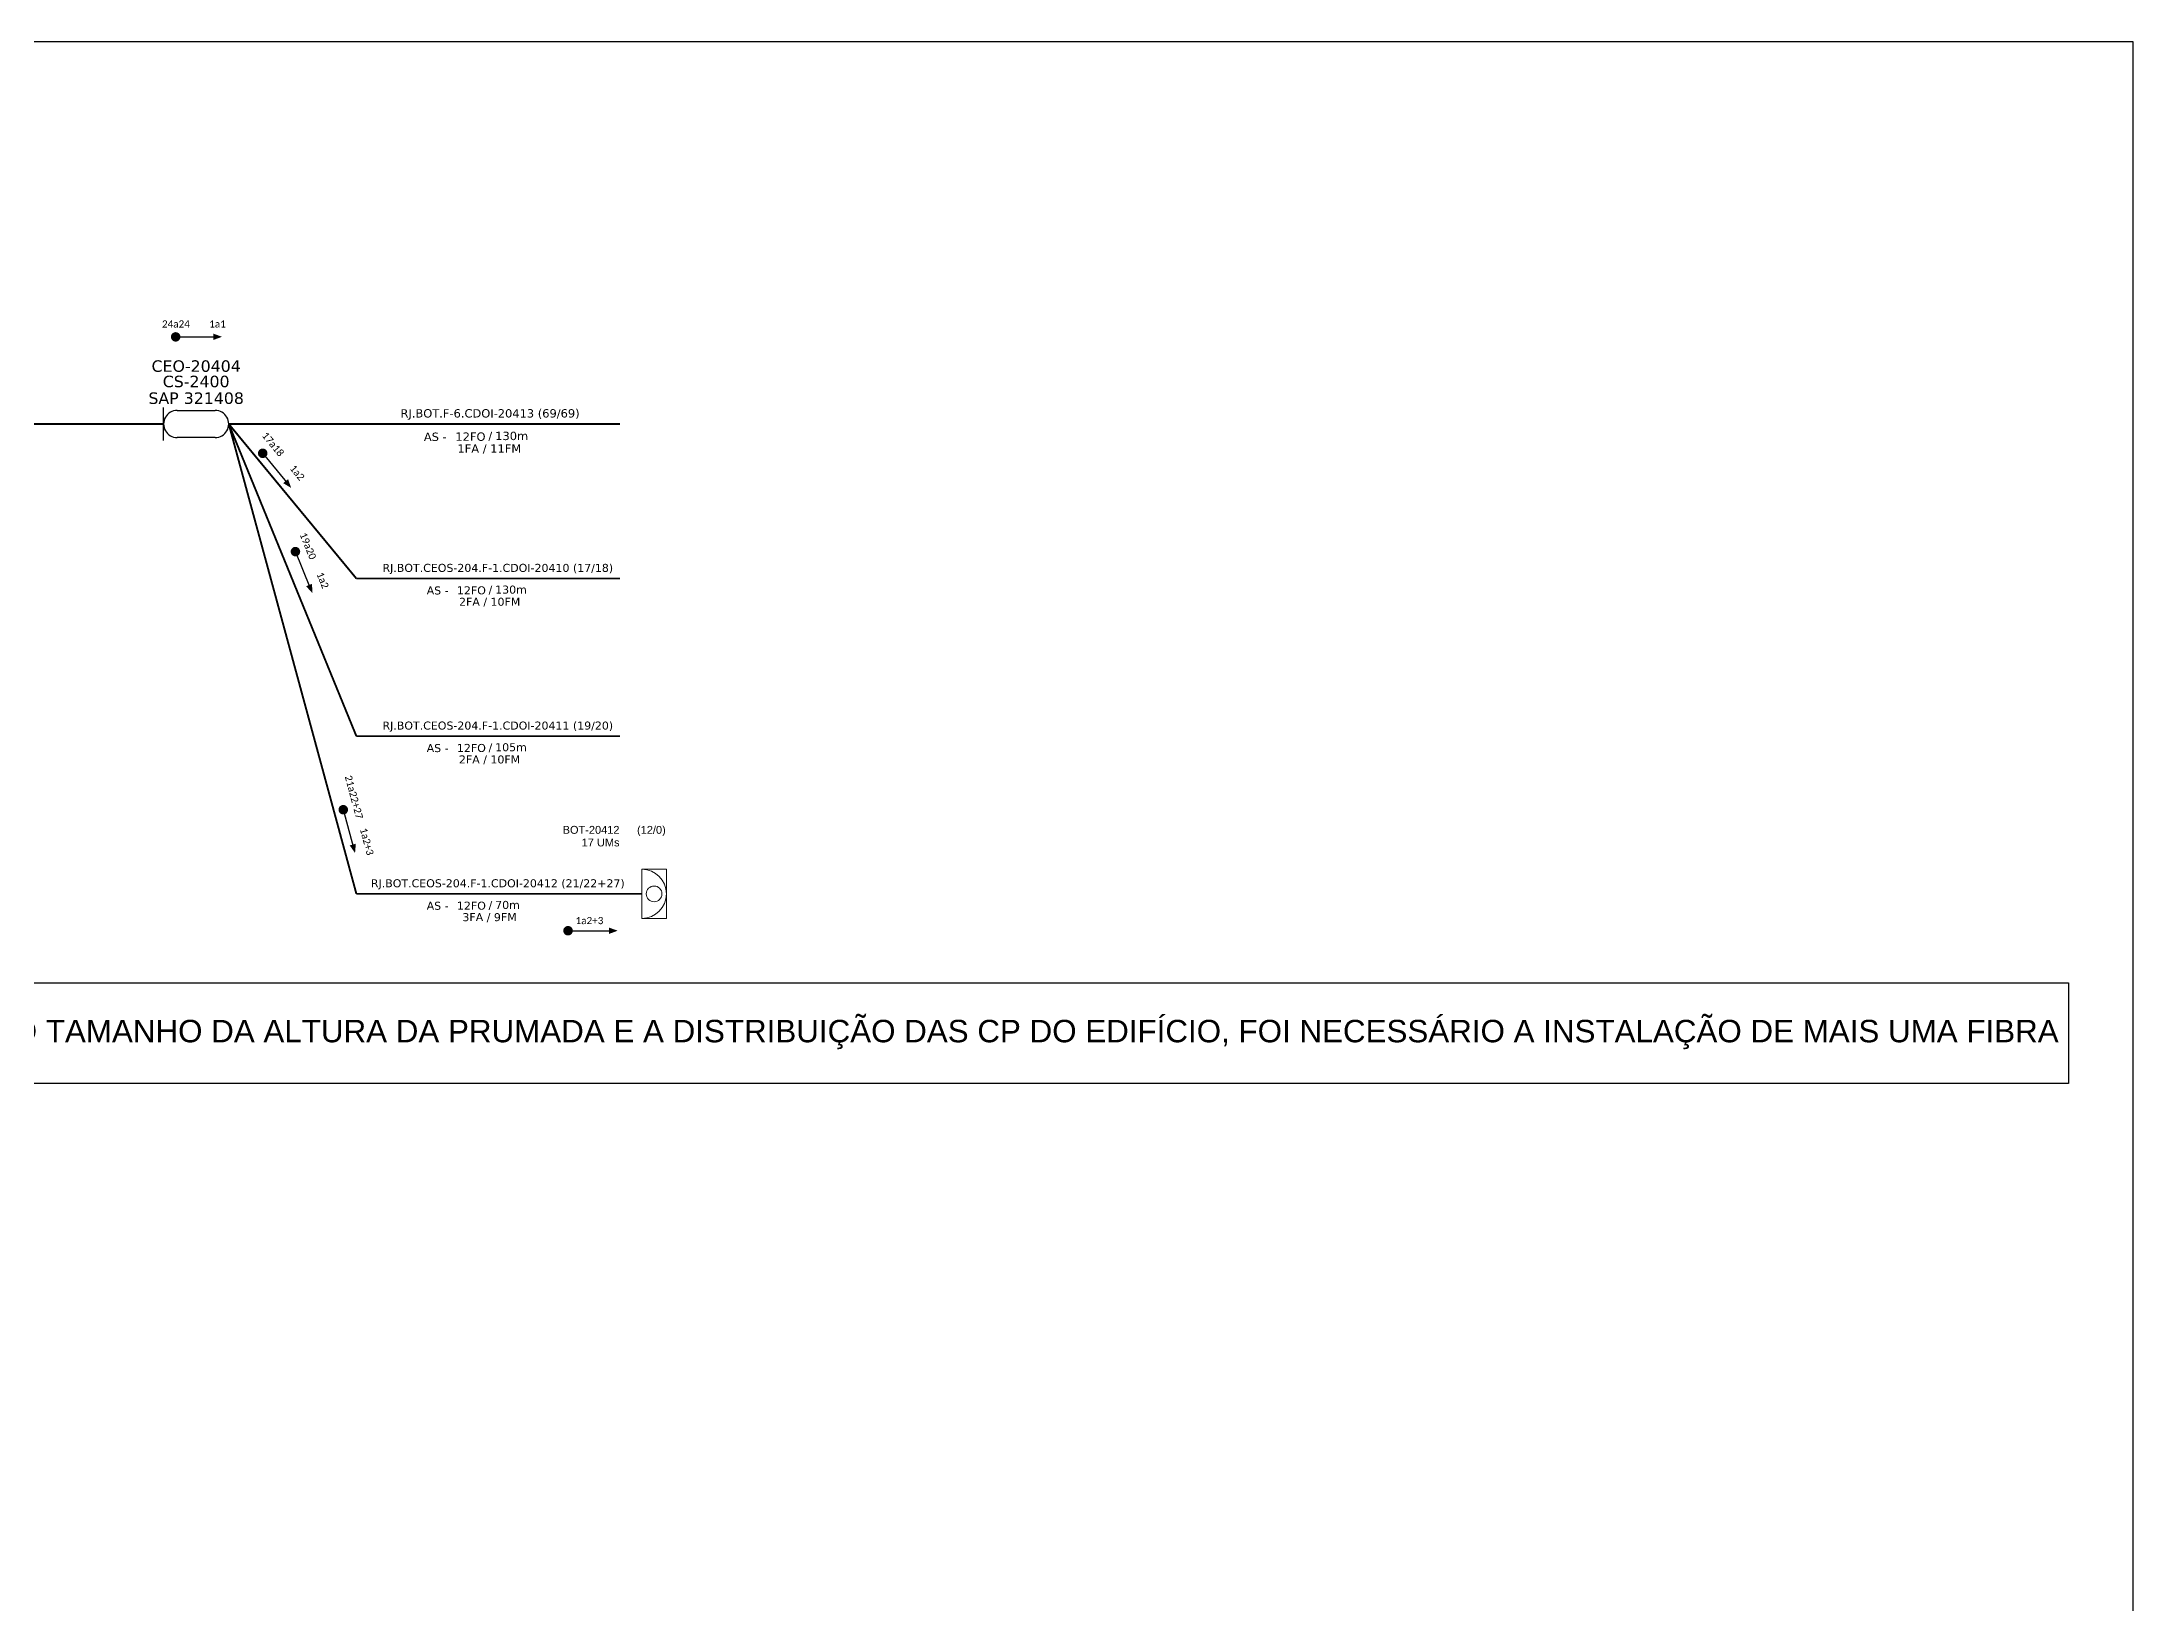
# Model space of a CAD drawing. Header units: metres. Extents: x -1286 to 457, y -500 to 94.
# Drawn here: x -817.9 to -445.1, y -184.1 to 94.2 of the extents above; entities that cross this region are included whole.
import ezdxf
from ezdxf.enums import TextEntityAlignment as Align

# ---------------------------------------------------------------- set-up
doc = ezdxf.new("R2010")
doc.units = ezdxf.units.M
for name, color, linetype, lineweight in [("20.0-LEGENDA DOS CDO'S", 1, 'Continuous', 0), ('20.1-CDO_INTERIOR', 1, 'Continuous', 0), ('40.1-ETIQUETAS', 1, 'Continuous', 20)]:
    doc.layers.add(name, color=color, linetype=linetype, lineweight=lineweight)
for name, color, linetype in [('20.4-CEOS', 1, 'Continuous'), ('CABO OPTICO EXISTENTE', 5, 'Continuous'), ('CAP a instalar', 1, 'Continuous'), ('SETA', 7, 'Continuous')]:
    doc.layers.add(name, color=color, linetype=linetype)
doc.styles.add('ARIAL', font='arial.ttf')
doc.styles.add('siredit', font='verdana.ttf')
doc.linetypes.add('FENCELINE1', pattern='A,0.25,-0.1,[133,ltypeshp.shx,S=0.1,R=0,X=-0.1,Y=0],-0.1,1', length=1.45)

# ---------------------------------------------------------------- blocks, each defined once
blk = doc.blocks.new('ETIQUETA_RS5F')
at = {"layer": '40.1-ETIQUETAS', "color": 0, "style": 'siredit'}
blk.add_text('/', height=1.5, dxfattribs=at).set_placement((1.58, -1.95), align=Align.MIDDLE_RIGHT)
for tag, p in [('ETIQUETA_R_PRIMARIA', (1.21, 4.1)), ('ETIQUETA_R_SECUNDARIA', (1.21, 2.1)), ('F_ATIVAS/F_MORTAS', (1.14, -4.24))]:
    blk.add_attdef(tag, text='', height=1.5, dxfattribs=at).set_placement(p, align=Align.MIDDLE_CENTER)
for tag, p in [('TIPO_CABO', (-6.58, -2.12)), ('CAP_CABO', (0.4, -2.09))]:
    blk.add_attdef(tag, text='', height=1.5, dxfattribs=at).set_placement(p, align=Align.MIDDLE_RIGHT)
blk.add_attdef('METROS', text='', height=1.5, dxfattribs=at).set_placement((2.14, -1.95), align=Align.MIDDLE_LEFT)
for tag, p in [('FUSÃO_1', (0.85, -8.39)), ('FUSÃO_2', (0.85, -10.6)), ('FUSÃO_3', (0.85, -12.93)), ('FUSÃO_4', (0.85, -15.14)), ('FUSÃO_5', (0.85, -17.16))]:
    blk.add_attdef(tag, text='', height=1.5, dxfattribs=at).set_placement(p, align=Align.CENTER)

msp = doc.modelspace()

# ---------------------------------------------------------------- linework, layer by layer
msp.add_lwpolyline([(-1286.07, -499.81), (-445.07, -499.81), (-445.07, 94.19), (-1286.07, 94.19)], close=True)
at = {"const_width": 0.848}
msp.add_lwpolyline([(-794.5, 41.6, 1), (-793.66, 41.6, 1)], format="xyb", close=True, dxfattribs=at)
at = {"color": 7, "const_width": 0.849}
for points in [[(-778.84, 21.17, 1), (-778.3, 20.52, 1)], [(-772.89, 3.71, 1), (-772.57, 2.93, 1)], [(-764.31, -42.28, 1), (-764.09, -43.1, 1)], [(-724.55, -64.26, 1), (-723.7, -64.26, 1)]]:
    msp.add_lwpolyline(points, format="xyb", close=True, dxfattribs=at)
at = {"color": 1}
msp.add_lwpolyline([(-865.63, -73.53), (-456.58, -73.53), (-456.58, -91.49), (-865.63, -91.49)], close=True, dxfattribs=at)
at = {"layer": '20.1-CDO_INTERIOR', "color": 1, "lineweight": 18}
msp.add_lwpolyline([(-706.59, -62.08), (-706.59, -53.3), (-710.97, -53.3), (-710.97, -62.08)], close=True, dxfattribs=at)
msp.add_circle((-708.78, -57.69), 1.4, dxfattribs=at)
msp.add_arc((-710.97, -57.69), 4.39, 270, 90, dxfattribs=at)
at = {"layer": 'CAP a instalar', "color": 5, "linetype": 'Continuous'}
for p, q in [((-796.24, 23.15), (-796.24, 28.99)), ((-793.82, 28.49), (-787.04, 28.49)), ((-787.04, 23.65), (-793.82, 23.65))]:
    msp.add_line(p, q, dxfattribs=at)
at = {"layer": 'CAP a instalar', "color": 5, "linetype": 'FENCELINE1', "ltscale": 6, "const_width": 0.34}
msp.add_lwpolyline([(-956.89, 26.07), (-796.24, 26.07)], dxfattribs=at)
at = {"layer": 'CAP a instalar', "color": 7, "linetype": 'FENCELINE1', "ltscale": 6, "const_width": 0.34}
for points in [[(-784.62, 26.07), (-761.86, -1.48)], [(-784.62, 26.07), (-761.86, -29.58)], [(-784.62, 26.07), (-714.86, 26.07)], [(-761.86, -1.48), (-714.86, -1.48)], [(-761.86, -29.58), (-714.86, -29.58)]]:
    msp.add_lwpolyline(points, dxfattribs=at)
at = {"layer": 'CAP a instalar', "color": 1, "linetype": 'FENCELINE1', "ltscale": 6, "const_width": 0.34}
for points in [[(-784.62, 26.07), (-761.86, -57.69)], [(-761.86, -57.69), (-710.98, -57.69)]]:
    msp.add_lwpolyline(points, dxfattribs=at)
at = {"layer": 'CAP a instalar', "color": 5, "linetype": 'Continuous'}
for centre, major_axis, start_param, end_param in [((-793.82, 26.07), (-1.71, 1.71), -0.785173, 2.35642), ((-787.04, 26.07), (1.71, 1.71), 3.927216, 7.068809)]:
    msp.add_ellipse(centre, major_axis=major_axis, ratio=1, start_param=start_param, end_param=end_param, dxfattribs=at)
at = {"layer": 'SETA'}
msp.add_lwpolyline([(-794.08, 41.6), (-786.79, 41.6)], dxfattribs=at)
at = {"layer": 'SETA', "color": 7}
for points in [[(-778.75, 21.06), (-774.11, 15.42)], [(-772.84, 3.57), (-770.08, -3.19)], [(-764.27, -42.43), (-762.36, -49.47)], [(-724.13, -64.26), (-716.82, -64.26)]]:
    msp.add_lwpolyline(points, dxfattribs=at)
at = {"layer": 'SETA'}
msp.add_solid([(-787.37, 42.18), (-785.82, 41.61), (-787.37, 41.05)], dxfattribs=at)
at = {"layer": 'SETA', "color": 7}
for points in [[(-774.04, 16.24), (-773.49, 14.67), (-774.91, 15.52)], [(-769.77, -2.43), (-769.71, -4.08), (-770.82, -2.85)], [(-761.96, -48.76), (-762.1, -50.41), (-763.05, -49.05)], [(-716.82, -63.7), (-715.27, -64.26), (-716.82, -64.83)]]:
    msp.add_solid(points, dxfattribs=at)

# ---------------------------------------------------------------- block references
at = {"layer": 'CAP a instalar', "color": 7, "linetype": 'FENCELINE1', "ltscale": 7}
ref = msp.add_blockref('ETIQUETA_RS5F', (-739.21, 25.89), dxfattribs=dict(at, xscale=0.9905516832958157, yscale=0.9905516832958157, zscale=0.9905516832958157))
ref.add_attrib('ETIQUETA_R_SECUNDARIA', 'RJ.BOT.F-6.CDOI-20413 (69/69)', dxfattribs={"layer": 'CABO OPTICO EXISTENTE', "color": 0, "height": 1.4858, "style": 'siredit'}).set_placement((-738.03, 27.97), align=Align.MIDDLE_CENTER)
ref.add_attrib('TIPO_CABO', 'AS -', dxfattribs={"layer": '40.1-ETIQUETAS', "color": 0, "height": 1.486, "style": 'siredit'}).set_placement((-745.76, 23.79), align=Align.MIDDLE_RIGHT)
ref.add_attrib('CAP_CABO', '12FO', dxfattribs={"layer": '40.1-ETIQUETAS', "color": 0, "height": 1.486, "style": 'siredit'}).set_placement((-738.84, 23.82), align=Align.MIDDLE_RIGHT)
ref.add_attrib('METROS', '130m', dxfattribs={"layer": '40.1-ETIQUETAS', "color": 0, "height": 1.486, "style": 'siredit'}).set_placement((-737.11, 23.95), align=Align.MIDDLE_LEFT)
ref.add_attrib('F_ATIVAS/F_MORTAS', '1FA / 11FM', dxfattribs={"layer": '40.1-ETIQUETAS', "color": 0, "height": 1.486, "style": 'siredit'}).set_placement((-738.16, 21.69), align=Align.MIDDLE_CENTER)
ref = msp.add_blockref('ETIQUETA_RS5F', (-739.13, -1.59), dxfattribs=dict(at, xscale=0.9513258366373013, yscale=0.9513258366373013, zscale=0.9513258366373013))
ref.add_attrib('ETIQUETA_R_SECUNDARIA', 'RJ.BOT.CEOS-204.F-1.CDOI-20410 (17/18)', dxfattribs={"layer": 'CABO OPTICO EXISTENTE', "color": 0, "height": 1.427, "style": 'siredit'}).set_placement((-736.65, 0.42), align=Align.MIDDLE_CENTER)
ref.add_attrib('TIPO_CABO', 'AS -', dxfattribs={"layer": '40.1-ETIQUETAS', "color": 0, "height": 1.427, "style": 'siredit'}).set_placement((-745.42, -3.6), align=Align.MIDDLE_RIGHT)
ref.add_attrib('CAP_CABO', '12FO', dxfattribs={"layer": '40.1-ETIQUETAS', "color": 0, "height": 1.427, "style": 'siredit'}).set_placement((-738.78, -3.58), align=Align.MIDDLE_RIGHT)
ref.add_attrib('METROS', '130m', dxfattribs={"layer": '40.1-ETIQUETAS', "color": 0, "height": 1.427, "style": 'siredit'}).set_placement((-737.12, -3.45), align=Align.MIDDLE_LEFT)
ref.add_attrib('F_ATIVAS/F_MORTAS', '2FA / 10FM', dxfattribs={"layer": '40.1-ETIQUETAS', "color": 0, "height": 1.427, "style": 'siredit'}).set_placement((-738.1, -5.62), align=Align.MIDDLE_CENTER)
ref = msp.add_blockref('ETIQUETA_RS5F', (-739.13, -29.69), dxfattribs=dict(at, xscale=0.9513258366373013, yscale=0.9513258366373013, zscale=0.9513258366373013))
ref.add_attrib('ETIQUETA_R_SECUNDARIA', 'RJ.BOT.CEOS-204.F-1.CDOI-20411 (19/20)', dxfattribs={"layer": 'CABO OPTICO EXISTENTE', "color": 0, "height": 1.427, "style": 'siredit'}).set_placement((-736.65, -27.69), align=Align.MIDDLE_CENTER)
ref.add_attrib('TIPO_CABO', 'AS -', dxfattribs={"layer": '40.1-ETIQUETAS', "color": 0, "height": 1.427, "style": 'siredit'}).set_placement((-745.42, -31.7), align=Align.MIDDLE_RIGHT)
ref.add_attrib('CAP_CABO', '12FO', dxfattribs={"layer": '40.1-ETIQUETAS', "color": 0, "height": 1.427, "style": 'siredit'}).set_placement((-738.78, -31.68), align=Align.MIDDLE_RIGHT)
ref.add_attrib('METROS', '105m', dxfattribs={"layer": '40.1-ETIQUETAS', "color": 0, "height": 1.427, "style": 'siredit'}).set_placement((-737.12, -31.55), align=Align.MIDDLE_LEFT)
ref.add_attrib('F_ATIVAS/F_MORTAS', '2FA / 10FM', dxfattribs={"layer": '40.1-ETIQUETAS', "color": 0, "height": 1.427, "style": 'siredit'}).set_placement((-738.12, -33.73), align=Align.MIDDLE_CENTER)

# ---------------------------------------------------------------- texts
at = {"color": 1, "lineweight": 0, "style": 'ARIAL'}
msp.add_text('OBS:DEVIDO AO TAMANHO DA ALTURA DA PRUMADA E A DISTRIBUIÇÃO DAS CP DO EDIFÍCIO, FOI NECESSÁRIO A INSTALAÇÃO DE MAIS UMA FIBRA', height=4, dxfattribs=at).set_placement((-863.19, -84.15))
at = {"char_height": 1.272, "width": 21.5038, "attachment_point": 5}
for s, insert in [('\\C7;\\fCalibri|b0|i0|c0|p34;24a24', (-794.04, 43.9)), ('\\C7;\\fCalibri|b0|i0|c0|p34;1a1', (-786.63, 43.9))]:
    msp.add_mtext(s, dxfattribs=dict(at, insert=insert))
at = {"color": 7, "char_height": 1.2739, "width": 21.5357, "attachment_point": 5}
for s, insert, rotation in [('\\C8;\\fCalibri|b0|i0|c0|p34;17a18', (-776.73, 22.46), 309.4148), ('\\C8;\\fCalibri|b0|i0|c0|p34;1a2', (-772.41, 17.39), 309.4148), ('\\C8;\\fCalibri|b0|i0|c0|p34;19a20', (-770.49, 4.32), 292.1571), ('\\C8;\\fCalibri|b0|i0|c0|p34;1a2', (-767.87, -1.8), 292.1571), ('{\\fCalibri|b0|i0|c0|p34;21a22\\C1;+27}', (-762.3, -40.45), 285.1182), ('{\\fCalibri|b0|i0|c0|p34;1a2\\C1;+3}', (-760, -48.37), 285.1182)]:
    msp.add_mtext(s, dxfattribs=dict(at, insert=insert, rotation=rotation))
at = {"color": 8, "insert": (-720.31, -62.46), "char_height": 1.2739, "width": 21.5357, "attachment_point": 5}
msp.add_mtext('{\\fCalibri|b0|i0|c0|p34;\\C7;1a2\\C1;+3}', dxfattribs=at)
at = {"layer": "20.0-LEGENDA DOS CDO'S", "color": 1, "style": 'ARIAL'}
for s, p in [('BOT-20412', (-714.95, -46.98)), ('17 UMs', (-714.94, -49.23))]:
    msp.add_text(s, height=1.404, dxfattribs=at).set_placement(p, align=Align.RIGHT)
msp.add_text('    (12/0)', height=1.401, dxfattribs=at).set_placement((-710.35, -46.98), align=Align.CENTER)
at = {"layer": '20.4-CEOS', "color": 5, "style": 'siredit'}
for s, p in [('CEO-20404', (-790.43, 37.42)), ('CS-2400', (-790.43, 34.68)), ('SAP 321408', (-790.43, 31.7))]:
    msp.add_text(s, height=2.049, rotation=0.0129, dxfattribs=at).set_placement(p, align=Align.TOP_CENTER)
at = {"layer": '40.1-ETIQUETAS', "color": 1, "style": 'siredit'}
for s, height, p in [('AS -', 1.427, (-745.42, -59.81)), ('12FO', 1.427, (-738.78, -59.79)), ('/', 1.43, (-737.63, -59.66))]:
    msp.add_text(s, height=height, dxfattribs=at).set_placement(p, align=Align.MIDDLE_RIGHT)
msp.add_text('70m', height=1.427, dxfattribs=at).set_placement((-737.12, -59.66), align=Align.MIDDLE_LEFT)
msp.add_text('3FA / 9FM', height=1.427, dxfattribs=at).set_placement((-738.12, -61.84), align=Align.MIDDLE_CENTER)
at = {"layer": 'CABO OPTICO EXISTENTE', "color": 1, "style": 'siredit'}
msp.add_text('RJ.BOT.CEOS-204.F-1.CDOI-20412 (21/22+27)', height=1.427, dxfattribs=at).set_placement((-736.65, -55.8), align=Align.MIDDLE_CENTER)

doc.saveas('drawing.dxf')
